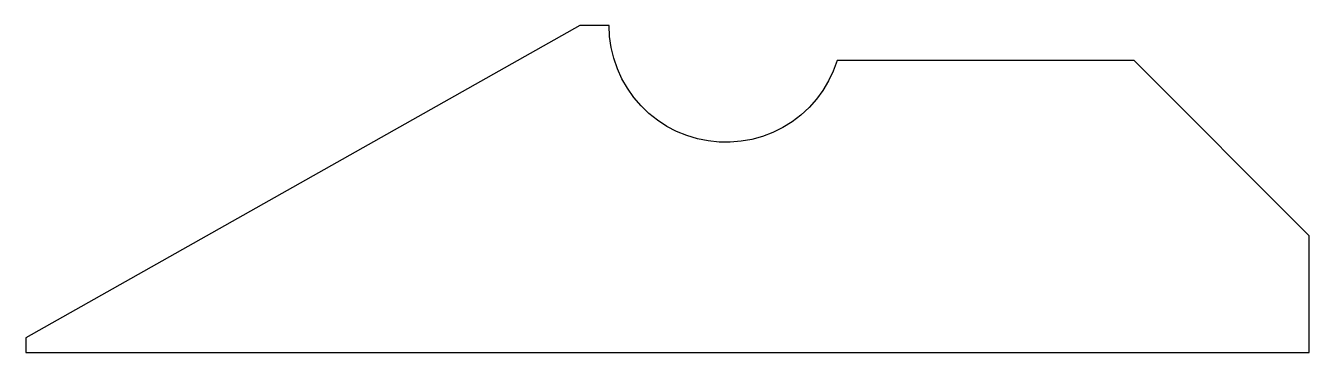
# Model space of a CAD drawing. Header units: inches. Extents: x 0 to 11, y 0 to 2.8.
import ezdxf

# ---------------------------------------------------------------- set-up
doc = ezdxf.new("R2010")
doc.units = ezdxf.units.IN
doc.header["$MEASUREMENT"] = 0
doc.layers.add('CUT', color=7, linetype='Continuous')

msp = doc.modelspace()

# ---------------------------------------------------------------- linework, layer by layer
at = {"layer": 'CUT'}
for p, q in [((4.75, 2.8), (0, 0.125)), ((5, 2.8), (4.75, 2.8)), ((5.004, 2.706), (5, 2.8)), ((5.018, 2.612), (5.004, 2.706)), ((5.04, 2.52), (5.018, 2.612)), ((5.071, 2.431), (5.04, 2.52)), ((5.11, 2.345), (5.071, 2.431)), ((6.954, 2.5), (6.921, 2.411)), ((9.5, 2.5), (6.954, 2.5)), ((11, 1), (9.5, 2.5)), ((5.157, 2.263), (5.11, 2.345)), ((6.881, 2.326), (6.832, 2.245)), ((6.921, 2.411), (6.881, 2.326)), ((5.211, 2.185), (5.157, 2.263)), ((6.832, 2.245), (6.776, 2.169)), ((5.273, 2.114), (5.211, 2.185)), ((5.341, 2.048), (5.273, 2.114)), ((6.713, 2.098), (6.643, 2.034)), ((6.776, 2.169), (6.713, 2.098)), ((5.415, 1.989), (5.341, 2.048)), ((5.494, 1.937), (5.415, 1.989)), ((6.643, 2.034), (6.568, 1.977)), ((5.578, 1.894), (5.494, 1.937)), ((5.665, 1.858), (5.578, 1.894)), ((6.403, 1.885), (6.315, 1.851)), ((6.488, 1.927), (6.403, 1.885)), ((6.568, 1.977), (6.488, 1.927)), ((5.756, 1.83), (5.665, 1.858)), ((5.848, 1.812), (5.756, 1.83)), ((5.942, 1.802), (5.848, 1.812)), ((6.037, 1.801), (5.942, 1.802)), ((6.131, 1.809), (6.037, 1.801)), ((6.224, 1.825), (6.131, 1.809)), ((6.315, 1.851), (6.224, 1.825)), ((11, 0), (11, 1)), ((0, 0.125), (0, 0)), ((0, 0), (11, 0))]:
    msp.add_line(p, q, dxfattribs=at)

doc.saveas('drawing.dxf')
